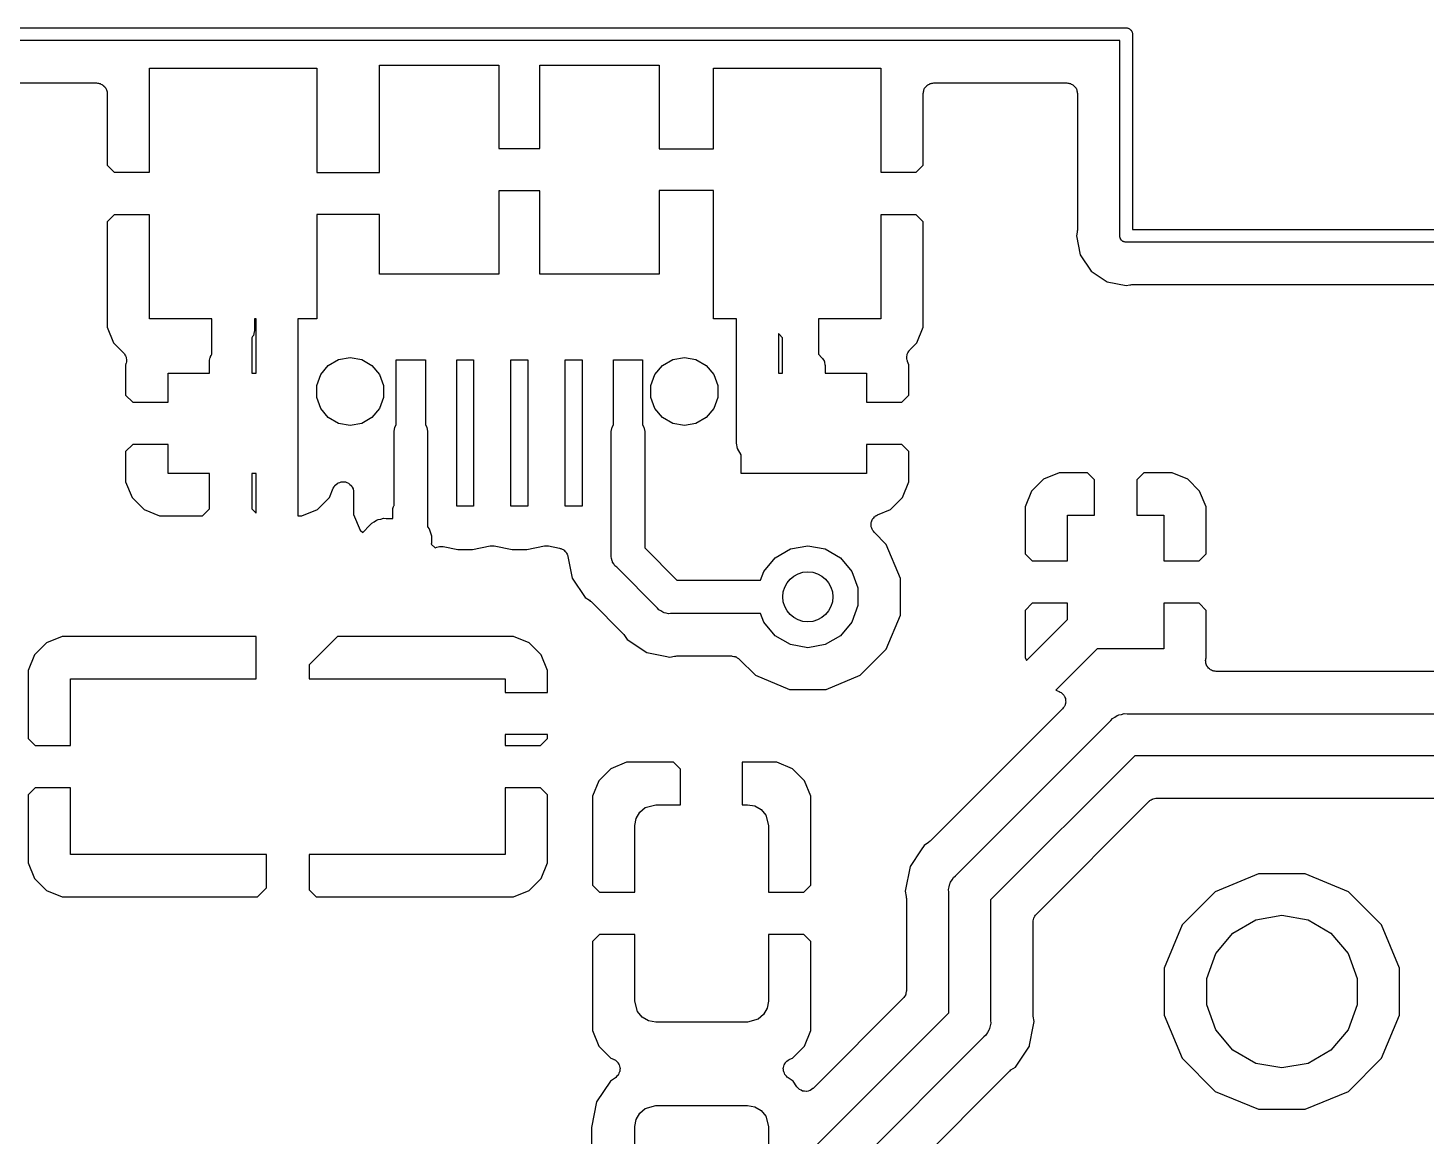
# Model space of a CAD drawing. Extents: x 51.7 to 143, y -96 to -37.9.
# Drawn here: x 70.8 to 87.54, y -51.16 to -37.9 of the extents above; entities that cross this region are included whole.
import ezdxf

# ---------------------------------------------------------------- set-up
doc = ezdxf.new("R2010")
doc.units = 0
doc.header["$MEASUREMENT"] = 0
doc.layers.add('BLACK', color=7, linetype='CONTINUOUS')

msp = doc.modelspace()

# ---------------------------------------------------------------- linework, layer by layer
at = {"layer": 'BLACK', "linetype": 'CONTINUOUS'}
for p, q in [((54.0954, -37.898), (83.9536, -37.898)), ((83.9536, -37.898), (83.9536, -37.898)), ((83.9536, -37.898), (83.9602, -37.898)), ((83.9602, -37.898), (83.9665, -37.9003)), ((83.9665, -37.9003), (83.973, -37.9014)), ((83.973, -37.9014), (83.9788, -37.9048)), ((83.9788, -37.9048), (83.9851, -37.907)), ((83.9851, -37.907), (83.9902, -37.9113)), ((83.9902, -37.9113), (83.996, -37.9147)), ((83.996, -37.9147), (84.0002, -37.9198)), ((84.0002, -37.9198), (84.0053, -37.924)), ((84.0053, -37.924), (84.0087, -37.9298)), ((84.0087, -37.9298), (84.013, -37.9349)), ((84.013, -37.9349), (84.0152, -37.9412)), ((84.0152, -37.9412), (84.0186, -37.947)), ((84.0186, -37.947), (84.0197, -37.9535)), ((84.0197, -37.9535), (84.022, -37.9598)), ((84.022, -37.9598), (84.022, -37.9664)), ((84.022, -37.9664), (84.022, -37.9664)), ((84.022, -37.9664), (84.022, -40.311)), ((83.872, -38.048), (54.1069, -38.048)), ((83.872, -40.3926), (83.872, -38.048)), ((72.26, -39.624), (72.26, -38.378)), ((72.26, -38.378), (74.26, -38.378)), ((74.26, -38.378), (74.26, -39.628)), ((75.01, -39.628), (75.01, -38.343)), ((75.01, -38.343), (76.44, -38.343)), ((76.44, -38.343), (76.44, -39.339)), ((76.93, -39.339), (76.93, -38.343)), ((76.93, -38.343), (78.36, -38.343)), ((78.36, -38.343), (78.36, -39.343)), ((79.01, -39.343), (79.01, -38.378)), ((79.01, -38.378), (81.01, -38.378)), ((81.01, -38.378), (81.01, -39.624)), ((56.6322, -38.556), (71.625, -38.556)), ((71.625, -38.556), (71.6359, -38.5579)), ((71.6359, -38.5579), (71.6471, -38.5579)), ((71.6471, -38.5579), (71.6575, -38.5617)), ((71.6575, -38.5617), (71.6684, -38.5637)), ((71.6684, -38.5637), (71.6781, -38.5692)), ((71.6781, -38.5692), (71.6885, -38.573)), ((71.6885, -38.573), (71.697, -38.5802)), ((71.697, -38.5802), (71.7066, -38.5857)), ((71.7066, -38.5857), (71.7138, -38.5942)), ((71.7138, -38.5942), (71.7223, -38.6014)), ((71.7223, -38.6014), (71.7278, -38.611)), ((71.7278, -38.611), (71.735, -38.6195)), ((71.735, -38.6195), (71.7388, -38.6299)), ((71.7388, -38.6299), (71.7443, -38.6396)), ((71.7443, -38.6396), (71.7463, -38.6505)), ((81.5237, -38.6505), (81.5257, -38.6396)), ((81.5257, -38.6396), (81.5312, -38.6299)), ((81.5312, -38.6299), (81.535, -38.6195)), ((81.535, -38.6195), (81.5422, -38.611)), ((81.5422, -38.611), (81.5477, -38.6014)), ((81.5477, -38.6014), (81.5562, -38.5942)), ((81.5562, -38.5942), (81.5634, -38.5857)), ((81.5634, -38.5857), (81.573, -38.5802)), ((81.573, -38.5802), (81.5815, -38.573)), ((81.5815, -38.573), (81.5919, -38.5692)), ((81.5919, -38.5692), (81.6016, -38.5637)), ((81.6016, -38.5637), (81.6125, -38.5617)), ((81.6125, -38.5617), (81.6229, -38.5579)), ((81.6229, -38.5579), (81.6341, -38.5579)), ((81.6341, -38.5579), (81.645, -38.556)), ((81.645, -38.556), (83.237, -38.556)), ((83.237, -38.556), (83.2479, -38.5579)), ((83.2479, -38.5579), (83.2591, -38.5579)), ((83.2591, -38.5579), (83.2695, -38.5617)), ((83.2695, -38.5617), (83.2804, -38.5637)), ((83.2804, -38.5637), (83.2901, -38.5692)), ((83.2901, -38.5692), (83.3005, -38.573)), ((83.3005, -38.573), (83.309, -38.5802)), ((83.309, -38.5802), (83.3186, -38.5857)), ((83.3186, -38.5857), (83.3258, -38.5942)), ((83.3258, -38.5942), (83.3343, -38.6014)), ((83.3343, -38.6014), (83.3398, -38.611)), ((83.3398, -38.611), (83.347, -38.6195)), ((83.347, -38.6195), (83.3508, -38.6299)), ((83.3508, -38.6299), (83.3563, -38.6396)), ((83.3563, -38.6396), (83.3583, -38.6505)), ((71.7463, -38.6505), (71.7501, -38.6609)), ((71.7501, -38.6609), (71.7501, -38.6721)), ((71.7501, -38.6721), (71.752, -38.683)), ((71.752, -38.683), (71.752, -39.5396)), ((81.518, -38.683), (81.5199, -38.6721)), ((81.518, -39.5396), (81.518, -38.683)), ((81.5199, -38.6609), (81.5237, -38.6505)), ((81.5199, -38.6721), (81.5199, -38.6609)), ((83.3583, -38.6505), (83.3621, -38.6609)), ((83.3621, -38.6609), (83.3621, -38.6721)), ((83.3621, -38.6721), (83.364, -38.683)), ((83.364, -38.683), (83.364, -40.3161)), ((76.44, -39.339), (76.93, -39.339)), ((78.36, -39.343), (79.01, -39.343)), ((71.752, -39.5396), (71.8364, -39.624)), ((71.8364, -39.624), (72.26, -39.624)), ((74.26, -39.628), (75.01, -39.628)), ((81.01, -39.624), (81.4336, -39.624)), ((81.4336, -39.624), (81.518, -39.5396)), ((76.93, -39.847), (76.44, -39.847)), ((76.44, -39.847), (76.44, -40.843)), ((76.93, -40.843), (76.93, -39.847)), ((79.01, -39.843), (78.36, -39.843)), ((78.36, -39.843), (78.36, -40.843)), ((79.01, -41.378), (79.01, -39.843)), ((71.8364, -40.132), (71.752, -40.2164)), ((72.26, -40.132), (71.8364, -40.132)), ((72.26, -41.378), (72.26, -40.132)), ((75.01, -40.128), (74.26, -40.128)), ((74.26, -40.128), (74.26, -41.378)), ((75.01, -40.843), (75.01, -40.128)), ((81.01, -40.132), (81.01, -41.378)), ((81.4336, -40.132), (81.01, -40.132)), ((81.518, -40.2164), (81.4336, -40.132)), ((71.752, -40.2164), (71.752, -41.479)), ((81.518, -41.479), (81.518, -40.2164)), ((83.364, -40.3161), (83.3618, -40.3284)), ((84.022, -40.311), (100.464, -40.311)), ((83.3616, -40.3408), (83.3526, -40.386)), ((83.3526, -40.386), (83.3978, -40.6135)), ((83.3618, -40.3284), (83.3616, -40.3408)), ((83.872, -40.3992), (83.872, -40.3926)), ((83.872, -40.3926), (83.872, -40.3926)), ((83.8743, -40.4055), (83.872, -40.3992)), ((83.8754, -40.412), (83.8743, -40.4055)), ((83.8788, -40.4178), (83.8754, -40.412)), ((83.881, -40.4241), (83.8788, -40.4178)), ((83.8853, -40.4292), (83.881, -40.4241)), ((83.8887, -40.435), (83.8853, -40.4292)), ((83.8938, -40.4392), (83.8887, -40.435)), ((83.898, -40.4443), (83.8938, -40.4392)), ((83.9038, -40.4477), (83.898, -40.4443)), ((83.9089, -40.452), (83.9038, -40.4477)), ((83.9152, -40.4542), (83.9089, -40.452)), ((83.921, -40.4576), (83.9152, -40.4542)), ((83.9275, -40.4587), (83.921, -40.4576)), ((83.9338, -40.461), (83.9275, -40.4587)), ((83.9404, -40.461), (83.9338, -40.461)), ((100.382, -40.461), (83.9404, -40.461)), ((83.9404, -40.461), (83.9404, -40.461)), ((83.3978, -40.6135), (83.5267, -40.8063)), ((83.5267, -40.8063), (83.7195, -40.9352)), ((76.44, -40.843), (75.01, -40.843)), ((78.36, -40.843), (76.93, -40.843)), ((83.7195, -40.9352), (83.947, -40.9804)), ((83.947, -40.9804), (83.9921, -40.9714)), ((83.9921, -40.9714), (84.0046, -40.9712)), ((84.0046, -40.9712), (84.0169, -40.969)), ((84.0169, -40.969), (99.747, -40.969)), ((71.752, -41.479), (71.8293, -41.6658)), ((73.006, -41.378), (72.26, -41.378)), ((73.006, -41.8028), (73.006, -41.378)), ((73.514, -41.378), (73.514, -41.5237)), ((73.535, -41.378), (73.514, -41.378)), ((73.535, -42.029), (73.535, -41.378)), ((74.26, -41.378), (74.035, -41.378)), ((74.035, -41.378), (74.035, -43.737)), ((79.285, -41.378), (79.01, -41.378)), ((79.285, -42.8649), (79.285, -41.378)), ((81.01, -41.378), (80.264, -41.378)), ((80.264, -41.378), (80.264, -41.8016)), ((81.4407, -41.6658), (81.518, -41.479)), ((73.4926, -41.591), (73.485, -41.6042)), ((73.485, -41.6042), (73.485, -42.029)), ((73.5021, -41.5774), (73.4926, -41.591)), ((73.5035, -41.572), (73.5021, -41.5774)), ((73.5063, -41.5672), (73.5035, -41.572)), ((73.5092, -41.5508), (73.5063, -41.5672)), ((73.5135, -41.5348), (73.5092, -41.5508)), ((73.514, -41.5237), (73.513, -41.5293)), ((73.513, -41.5293), (73.5135, -41.5348)), ((79.7857, -41.5554), (79.785, -41.5542)), ((79.785, -41.5542), (79.785, -42.029)), ((79.79, -41.559), (79.7857, -41.5554)), ((79.7932, -41.5636), (79.79, -41.559)), ((79.835, -41.6054), (79.7932, -41.5636)), ((79.835, -42.029), (79.835, -41.6054)), ((71.8293, -41.6658), (71.9477, -41.7841)), ((71.9477, -41.7841), (71.9525, -41.791)), ((71.9525, -41.791), (71.9587, -41.7966)), ((71.9587, -41.7966), (71.9651, -41.8089)), ((71.9651, -41.8089), (71.973, -41.8203)), ((71.973, -41.8203), (71.9752, -41.8283)), ((71.9752, -41.8283), (71.979, -41.8357)), ((72.9889, -41.8296), (72.9984, -41.816)), ((72.9984, -41.816), (73.006, -41.8028)), ((80.264, -41.8016), (80.3058, -41.8434)), ((81.3209, -41.8275), (81.3245, -41.8141)), ((81.3217, -41.8358), (81.3209, -41.8275)), ((81.3245, -41.8141), (81.3263, -41.8004)), ((81.3263, -41.8004), (81.3302, -41.793)), ((81.3302, -41.793), (81.3323, -41.7849)), ((81.3323, -41.7849), (81.3403, -41.7736)), ((81.3403, -41.7736), (81.3467, -41.7613)), ((81.3467, -41.7613), (81.3529, -41.7556)), ((81.3529, -41.7556), (81.3576, -41.7488)), ((81.3576, -41.7488), (81.4407, -41.6658)), ((71.9752, -41.9225), (71.973, -41.928)), ((71.973, -41.928), (71.973, -42.2906)), ((71.9771, -41.9144), (71.9752, -41.9225)), ((71.9806, -41.9068), (71.9771, -41.9144)), ((71.979, -41.8357), (71.9808, -41.8495)), ((71.9818, -41.893), (71.9806, -41.9068)), ((71.9808, -41.8495), (71.9844, -41.8629)), ((71.9848, -41.8795), (71.9818, -41.893)), ((71.9844, -41.8629), (71.9837, -41.8712)), ((71.9837, -41.8712), (71.9848, -41.8795)), ((72.977, -41.8832), (72.978, -41.8777)), ((72.977, -42.029), (72.977, -41.8832)), ((72.9775, -41.8722), (72.9818, -41.8562)), ((72.978, -41.8777), (72.9775, -41.8722)), ((72.9818, -41.8562), (72.9847, -41.8398)), ((72.9847, -41.8398), (72.9875, -41.835)), ((72.9875, -41.835), (72.9889, -41.8296)), ((74.3082, -42.0449), (74.3989, -41.9369)), ((74.3989, -41.9369), (74.5211, -41.8663)), ((74.5211, -41.8663), (74.66, -41.8418)), ((74.66, -41.8418), (74.7989, -41.8663)), ((74.7989, -41.8663), (74.9211, -41.9369)), ((74.9211, -41.9369), (75.0118, -42.0449)), ((75.21, -42.6461), (75.21, -41.868)), ((75.21, -41.868), (75.56, -41.868)), ((75.56, -41.868), (75.56, -42.6461)), ((75.935, -43.618), (75.935, -41.868)), ((75.935, -41.868), (76.135, -41.868)), ((76.135, -41.868), (76.135, -43.618)), ((76.585, -43.618), (76.585, -41.868)), ((76.585, -41.868), (76.785, -41.868)), ((76.785, -41.868), (76.785, -43.618)), ((77.235, -43.618), (77.235, -41.868)), ((77.235, -41.868), (77.435, -41.868)), ((77.435, -41.868), (77.435, -43.618)), ((77.81, -42.6461), (77.81, -41.868)), ((77.81, -41.868), (78.16, -41.868)), ((78.16, -41.868), (78.16, -42.6461)), ((78.3082, -42.0449), (78.3989, -41.9369)), ((78.3989, -41.9369), (78.5211, -41.8663)), ((78.5211, -41.8663), (78.66, -41.8418)), ((78.66, -41.8418), (78.7989, -41.8663)), ((78.7989, -41.8663), (78.9211, -41.9369)), ((78.9211, -41.9369), (79.0118, -42.0449)), ((80.3058, -41.8434), (80.309, -41.848)), ((80.309, -41.848), (80.3133, -41.8516)), ((80.3133, -41.8516), (80.3216, -41.866)), ((80.3216, -41.866), (80.3311, -41.8796)), ((80.3311, -41.8796), (80.3325, -41.885)), ((80.3325, -41.885), (80.3353, -41.8898)), ((80.3353, -41.8898), (80.3382, -41.9061)), ((80.3382, -41.9061), (80.3425, -41.9222)), ((80.3425, -41.9222), (80.342, -41.9277)), ((80.342, -41.9277), (80.343, -41.9333)), ((80.343, -41.9333), (80.343, -42.029)), ((81.3206, -41.8441), (81.3217, -41.8358)), ((81.3236, -41.8576), (81.3206, -41.8441)), ((81.3248, -41.8714), (81.3236, -41.8576)), ((81.3283, -41.879), (81.3248, -41.8714)), ((81.3301, -41.8872), (81.3283, -41.879)), ((81.347, -41.928), (81.3301, -41.8872)), ((81.347, -42.2906), (81.347, -41.928)), ((72.481, -42.375), (72.481, -42.029)), ((72.481, -42.029), (72.977, -42.029)), ((73.485, -42.029), (73.535, -42.029)), ((74.26, -42.1775), (74.3082, -42.0449)), ((75.0118, -42.0449), (75.06, -42.1775)), ((78.26, -42.1775), (78.3082, -42.0449)), ((79.0118, -42.0449), (79.06, -42.1775)), ((79.785, -42.029), (79.835, -42.029)), ((80.343, -42.029), (80.839, -42.029)), ((80.839, -42.029), (80.839, -42.375)), ((71.973, -42.2906), (72.0574, -42.375)), ((74.26, -42.3185), (74.26, -42.1775)), ((74.3082, -42.4511), (74.26, -42.3185)), ((75.06, -42.3185), (75.0118, -42.4511)), ((75.06, -42.1775), (75.06, -42.3185)), ((78.26, -42.3185), (78.26, -42.1775)), ((78.3082, -42.4511), (78.26, -42.3185)), ((79.06, -42.3185), (79.0118, -42.4511)), ((79.06, -42.1775), (79.06, -42.3185)), ((81.2626, -42.375), (81.347, -42.2906)), ((72.0574, -42.375), (72.481, -42.375)), ((74.3989, -42.5591), (74.3082, -42.4511)), ((75.0118, -42.4511), (74.9211, -42.5591)), ((78.3989, -42.5591), (78.3082, -42.4511)), ((79.0118, -42.4511), (78.9211, -42.5591)), ((80.839, -42.375), (81.2626, -42.375)), ((74.5211, -42.6297), (74.3989, -42.5591)), ((74.66, -42.6542), (74.5211, -42.6297)), ((74.7989, -42.6297), (74.66, -42.6542)), ((74.9211, -42.5591), (74.7989, -42.6297)), ((75.1942, -42.6735), (75.21, -42.6461)), ((75.56, -42.6461), (75.5758, -42.6735)), ((77.7942, -42.6735), (77.81, -42.6461)), ((78.16, -42.6461), (78.1758, -42.6735)), ((78.5211, -42.6297), (78.3989, -42.5591)), ((78.66, -42.6542), (78.5211, -42.6297)), ((78.7989, -42.6297), (78.66, -42.6542)), ((78.9211, -42.5591), (78.7989, -42.6297)), ((75.185, -42.7255), (75.1942, -42.6735)), ((75.185, -43.6103), (75.185, -42.7255)), ((75.5758, -42.6735), (75.585, -42.7255)), ((75.585, -42.7255), (75.585, -43.8674)), ((77.785, -42.7255), (77.7942, -42.6735)), ((77.785, -44.1943), (77.785, -42.7255)), ((78.1758, -42.6735), (78.185, -42.7255)), ((78.185, -42.7255), (78.185, -44.1202)), ((72.0574, -42.883), (71.973, -42.9674)), ((71.973, -42.9674), (71.973, -43.33)), ((72.481, -42.883), (72.0574, -42.883)), ((72.481, -43.229), (72.481, -42.883)), ((79.2965, -42.9298), (79.285, -42.8649)), ((79.339, -43.0035), (79.2965, -42.9298)), ((81.2626, -42.883), (80.839, -42.883)), ((80.839, -42.883), (80.839, -43.229)), ((81.347, -42.9674), (81.2626, -42.883)), ((81.347, -43.33), (81.347, -42.9674)), ((79.339, -43.229), (79.339, -43.0035)), ((71.973, -43.33), (72.0503, -43.5168)), ((72.977, -43.229), (72.481, -43.229)), ((72.977, -43.6526), (72.977, -43.229)), ((73.485, -43.229), (73.485, -43.6526)), ((73.535, -43.229), (73.485, -43.229)), ((73.535, -43.7026), (73.535, -43.229)), ((74.5348, -43.3358), (74.5529, -43.3292)), ((74.5529, -43.3292), (74.5558, -43.3292)), ((74.5558, -43.3292), (74.5584, -43.3284)), ((74.5584, -43.3284), (74.5777, -43.3292)), ((74.5777, -43.3292), (74.5971, -43.3292)), ((74.5971, -43.3292), (74.5997, -43.3302)), ((74.5997, -43.3302), (74.6025, -43.3303)), ((74.6025, -43.3303), (74.6203, -43.3377)), ((80.839, -43.229), (79.339, -43.229)), ((81.2697, -43.5168), (81.347, -43.33)), ((82.9582, -43.2973), (82.8153, -43.4402)), ((83.145, -43.22), (82.9582, -43.2973)), ((83.4826, -43.22), (83.145, -43.22)), ((83.567, -43.3044), (83.4826, -43.22)), ((83.567, -43.728), (83.567, -43.3044)), ((84.1594, -43.22), (84.075, -43.3044)), ((84.075, -43.3044), (84.075, -43.728)), ((84.497, -43.22), (84.1594, -43.22)), ((84.6838, -43.2973), (84.497, -43.22)), ((84.8267, -43.4402), (84.6838, -43.2973)), ((74.4117, -43.5168), (74.4577, -43.4057)), ((74.4577, -43.4057), (74.468, -43.3894)), ((74.468, -43.3894), (74.4777, -43.3727)), ((74.4777, -43.3727), (74.4799, -43.3709)), ((74.4799, -43.3709), (74.4814, -43.3685)), ((74.4814, -43.3685), (74.4967, -43.3567)), ((74.4967, -43.3567), (74.5115, -43.3443)), ((74.5115, -43.3443), (74.5141, -43.3433)), ((74.5141, -43.3433), (74.5164, -43.3416)), ((74.5164, -43.3416), (74.5348, -43.3358)), ((74.6203, -43.3377), (74.6385, -43.3443)), ((74.6385, -43.3443), (74.6406, -43.3461)), ((74.6406, -43.3461), (74.6432, -43.3472)), ((74.6432, -43.3472), (74.6575, -43.3602)), ((74.6575, -43.3602), (74.6723, -43.3727)), ((74.6723, -43.3727), (74.6737, -43.3751)), ((74.6737, -43.3751), (74.6758, -43.377)), ((74.6758, -43.377), (74.6847, -43.3941)), ((74.6847, -43.3941), (74.6943, -43.4109)), ((74.6943, -43.4109), (74.6948, -43.4136)), ((74.6948, -43.4136), (74.6961, -43.4161)), ((74.6961, -43.4161), (74.6986, -43.4353)), ((74.6986, -43.4353), (74.702, -43.4543)), ((74.702, -43.4543), (74.702, -43.719)), ((82.8153, -43.4402), (82.738, -43.627)), ((84.904, -43.627), (84.8267, -43.4402)), ((72.0503, -43.5168), (72.1932, -43.6597)), ((72.1932, -43.6597), (72.38, -43.737)), ((72.8926, -43.737), (72.977, -43.6526)), ((73.485, -43.6526), (73.535, -43.7026)), ((74.082, -43.737), (74.2688, -43.6597)), ((74.2688, -43.6597), (74.4117, -43.5168)), ((75.1705, -43.668), (75.1722, -43.6584)), ((75.1705, -43.768), (75.1705, -43.668)), ((75.172, -43.6487), (75.176, -43.6368)), ((75.1722, -43.6584), (75.172, -43.6487)), ((75.176, -43.6368), (75.1782, -43.6245)), ((75.1782, -43.6245), (75.183, -43.6161)), ((75.183, -43.6161), (75.185, -43.6103)), ((76.135, -43.618), (75.935, -43.618)), ((76.785, -43.618), (76.585, -43.618)), ((77.435, -43.618), (77.235, -43.618)), ((80.972, -43.7237), (81.1268, -43.6597)), ((81.1268, -43.6597), (81.2697, -43.5168)), ((82.738, -43.627), (82.738, -44.1896)), ((84.904, -44.1896), (84.904, -43.627)), ((72.38, -43.737), (72.8926, -43.737)), ((74.035, -43.737), (74.082, -43.737)), ((74.702, -43.719), (74.7793, -43.9058)), ((74.8975, -43.8489), (74.9188, -43.8235)), ((74.9188, -43.8235), (74.9475, -43.807)), ((74.9475, -43.807), (74.9747, -43.7879)), ((74.9747, -43.7879), (74.9855, -43.785)), ((74.9855, -43.785), (74.9952, -43.7795)), ((74.9952, -43.7795), (75.0278, -43.7737)), ((75.0278, -43.7737), (75.0599, -43.7651)), ((75.0599, -43.7651), (75.0929, -43.768)), ((75.0929, -43.768), (75.1705, -43.768)), ((80.8947, -43.8245), (80.8972, -43.8165)), ((80.8953, -43.8383), (80.8947, -43.8245)), ((80.8972, -43.8165), (80.898, -43.8082)), ((80.898, -43.8082), (80.9038, -43.7957)), ((80.9038, -43.7957), (80.908, -43.7824)), ((80.908, -43.7824), (80.9131, -43.7758)), ((80.9131, -43.7758), (80.9166, -43.7682)), ((80.9166, -43.7682), (80.9264, -43.7584)), ((80.9264, -43.7584), (80.9348, -43.7474)), ((80.9348, -43.7474), (80.9419, -43.743)), ((80.9419, -43.743), (80.9478, -43.7371)), ((80.9478, -43.7371), (80.9603, -43.7312)), ((80.9603, -43.7312), (80.972, -43.7237)), ((83.246, -44.274), (83.246, -43.728)), ((83.246, -43.728), (83.567, -43.728)), ((84.075, -43.728), (84.396, -43.728)), ((84.396, -43.728), (84.396, -44.274)), ((74.7793, -43.9058), (74.81, -43.9364)), ((74.81, -43.9364), (74.8975, -43.8489)), ((75.585, -43.8674), (75.6048, -43.8911)), ((75.6048, -43.8911), (75.635, -43.9739)), ((75.635, -43.9739), (75.635, -44.0621)), ((80.8941, -43.8522), (80.8953, -43.8383)), ((80.8963, -43.8602), (80.8941, -43.8522)), ((80.8966, -43.8686), (80.8963, -43.8602)), ((80.9019, -43.8814), (80.8966, -43.8686)), ((80.9055, -43.8948), (80.9019, -43.8814)), ((80.9103, -43.9016), (80.9055, -43.8948)), ((80.9135, -43.9093), (80.9103, -43.9016)), ((80.9229, -43.9195), (80.9135, -43.9093)), ((80.9308, -43.9309), (80.9229, -43.9195)), ((81.0763, -44.0764), (80.9308, -43.9309)), ((75.635, -44.0621), (75.631, -44.0731)), ((75.631, -44.0731), (75.6772, -44.1193)), ((75.6772, -44.1193), (75.6981, -44.1107)), ((75.6981, -44.1107), (75.713, -44.1074)), ((75.713, -44.1074), (75.7274, -44.1025)), ((75.7274, -44.1025), (75.7344, -44.1026)), ((75.7344, -44.1026), (75.7412, -44.1011)), ((75.7412, -44.1011), (75.7563, -44.1031)), ((75.7563, -44.1031), (75.7715, -44.1034)), ((75.7715, -44.1034), (75.9475, -44.1384)), ((75.9475, -44.1384), (76.1225, -44.1384)), ((76.1225, -44.1384), (76.3352, -44.0961)), ((76.3352, -44.0961), (76.338, -44.0961)), ((76.338, -44.0961), (76.3407, -44.0952)), ((76.3407, -44.0952), (76.36, -44.0956)), ((76.36, -44.0956), (76.3793, -44.0952)), ((76.3793, -44.0952), (76.382, -44.0961)), ((76.382, -44.0961), (76.3848, -44.0961)), ((76.3848, -44.0961), (76.5975, -44.1384)), ((76.5975, -44.1384), (76.7725, -44.1384)), ((76.7725, -44.1384), (76.9852, -44.0961)), ((76.9852, -44.0961), (76.988, -44.0961)), ((76.988, -44.0961), (76.9907, -44.0952)), ((76.9907, -44.0952), (77.01, -44.0956)), ((77.01, -44.0956), (77.0293, -44.0952)), ((77.0293, -44.0952), (77.032, -44.0961)), ((77.032, -44.0961), (77.0348, -44.0961)), ((77.0348, -44.0961), (77.1672, -44.1225)), ((77.1672, -44.1225), (77.175, -44.1255)), ((77.175, -44.1255), (77.1832, -44.1268)), ((77.1832, -44.1268), (77.1954, -44.1334)), ((77.1954, -44.1334), (77.2083, -44.1384)), ((77.2083, -44.1384), (77.2146, -44.144)), ((77.2146, -44.144), (77.2219, -44.148)), ((77.2219, -44.148), (77.231, -44.1584)), ((77.231, -44.1584), (77.2414, -44.1675)), ((77.2414, -44.1675), (77.2455, -44.1749)), ((78.185, -44.1202), (78.5688, -44.504)), ((79.7454, -44.2373), (79.9286, -44.1315)), ((79.9286, -44.1315), (80.137, -44.0947)), ((80.137, -44.0947), (80.3454, -44.1315)), ((80.3454, -44.1315), (80.5286, -44.2373)), ((81.245, -44.4836), (81.0763, -44.0764)), ((77.2455, -44.1749), (77.251, -44.1811)), ((77.251, -44.1811), (77.256, -44.194)), ((77.256, -44.194), (77.2627, -44.2062)), ((77.2627, -44.2062), (77.2639, -44.2145)), ((77.2639, -44.2145), (77.267, -44.2222)), ((77.267, -44.2222), (77.2746, -44.2605)), ((77.2746, -44.2605), (77.2746, -44.2605)), ((77.2746, -44.2605), (77.3181, -44.4792)), ((77.7827, -44.2207), (77.785, -44.1943)), ((77.7896, -44.2463), (77.7827, -44.2207)), ((77.7942, -44.2725), (77.7896, -44.2463)), ((77.7986, -44.2802), (77.7942, -44.2725)), ((77.8009, -44.2888), (77.7986, -44.2802)), ((77.8162, -44.3106), (77.8009, -44.2888)), ((77.8294, -44.3335), (77.8162, -44.3106)), ((77.8498, -44.3506), (77.8294, -44.3335)), ((79.6094, -44.3994), (79.7454, -44.2373)), ((80.5286, -44.2373), (80.6646, -44.3994)), ((82.738, -44.1896), (82.8224, -44.274)), ((82.8224, -44.274), (83.246, -44.274)), ((84.396, -44.274), (84.8196, -44.274)), ((84.8196, -44.274), (84.904, -44.1896)), ((77.3181, -44.4792), (77.4746, -44.7134)), ((78.3384, -44.8392), (77.8498, -44.3506)), ((78.5688, -44.504), (79.5713, -44.504)), ((79.5713, -44.504), (79.6094, -44.3994)), ((80.6646, -44.3994), (80.737, -44.5982)), ((81.245, -44.9244), (81.245, -44.4836)), ((80.737, -44.5982), (80.737, -44.8098)), ((77.4746, -44.7134), (77.5233, -44.746)), ((77.5233, -44.746), (77.5323, -44.7546)), ((77.5323, -44.7546), (77.5425, -44.7618)), ((77.5425, -44.7618), (77.9272, -45.1465)), ((78.3555, -44.8596), (78.3384, -44.8392)), ((80.737, -44.8098), (80.6646, -45.0086)), ((82.8224, -44.782), (82.738, -44.8664)), ((83.246, -44.782), (82.8224, -44.782)), ((83.246, -44.9744), (83.246, -44.782)), ((84.8196, -44.782), (84.396, -44.782)), ((84.396, -44.782), (84.396, -45.328)), ((84.904, -44.8664), (84.8196, -44.782)), ((78.3784, -44.8728), (78.3555, -44.8596)), ((78.4002, -44.8881), (78.3784, -44.8728)), ((78.4088, -44.8904), (78.4002, -44.8881)), ((78.4165, -44.8948), (78.4088, -44.8904)), ((78.4427, -44.8994), (78.4165, -44.8948)), ((78.4683, -44.9063), (78.4427, -44.8994)), ((78.4947, -44.904), (78.4683, -44.9063)), ((79.5713, -44.904), (78.4947, -44.904)), ((79.6094, -45.0086), (79.5713, -44.904)), ((81.0763, -45.3316), (81.245, -44.9244)), ((82.738, -44.8664), (82.738, -45.429)), ((82.7536, -45.4668), (83.246, -44.9744)), ((84.904, -45.4354), (84.904, -44.8664)), ((77.9272, -45.1465), (77.9344, -45.1567)), ((77.9344, -45.1567), (77.943, -45.1657)), ((77.943, -45.1657), (77.9756, -45.2144)), ((79.7454, -45.1707), (79.6094, -45.0086)), ((79.9286, -45.2765), (79.7454, -45.1707)), ((80.5286, -45.1707), (80.3454, -45.2765)), ((80.6646, -45.0086), (80.5286, -45.1707)), ((71.0262, -45.2553), (70.8833, -45.3982)), ((71.213, -45.178), (71.0262, -45.2553)), ((73.535, -45.178), (71.213, -45.178)), ((73.535, -45.5711), (73.535, -45.178)), ((74.5078, -45.178), (74.168, -45.5178)), ((76.615, -45.178), (74.5078, -45.178)), ((76.8018, -45.2553), (76.615, -45.178)), ((76.9447, -45.3982), (76.8018, -45.2553)), ((77.9756, -45.2144), (78.2098, -45.3709)), ((80.137, -45.3133), (79.9286, -45.2765)), ((80.3454, -45.2765), (80.137, -45.3133)), ((80.7646, -45.6433), (81.0763, -45.3316)), ((83.5996, -45.328), (83.1072, -45.8204)), ((84.396, -45.328), (83.5996, -45.328)), ((70.8833, -45.3982), (70.806, -45.585)), ((77.022, -45.585), (76.9447, -45.3982)), ((78.2098, -45.3709), (78.4285, -45.4144)), ((78.4285, -45.4144), (78.4285, -45.4144)), ((78.4285, -45.4144), (78.486, -45.4259)), ((78.486, -45.4259), (78.5435, -45.4144)), ((78.5435, -45.4144), (78.5559, -45.4142)), ((78.5559, -45.4142), (78.5682, -45.412)), ((78.5682, -45.412), (79.2254, -45.412)), ((79.2254, -45.412), (79.2309, -45.413)), ((79.2309, -45.413), (79.2365, -45.4125)), ((79.2365, -45.4125), (79.2525, -45.4168)), ((79.2525, -45.4168), (79.2689, -45.4197)), ((79.2689, -45.4197), (79.2737, -45.4225)), ((79.2737, -45.4225), (79.2791, -45.4239)), ((79.2791, -45.4239), (79.2927, -45.4334)), ((79.2927, -45.4334), (79.3071, -45.4417)), ((79.3071, -45.4417), (79.3107, -45.446)), ((79.3107, -45.446), (79.3152, -45.4492)), ((79.3152, -45.4492), (79.5094, -45.6433)), ((82.738, -45.429), (82.7536, -45.4668)), ((84.8976, -45.4645), (84.8994, -45.4563)), ((84.8994, -45.4782), (84.8976, -45.4645)), ((84.8994, -45.4479), (84.904, -45.4354)), ((84.8994, -45.4563), (84.8994, -45.4479)), ((84.8994, -45.4921), (84.8994, -45.4782)), ((84.9023, -45.4999), (84.8994, -45.4921)), ((84.9034, -45.5082), (84.9023, -45.4999)), ((84.9098, -45.5205), (84.9034, -45.5082)), ((70.806, -45.585), (70.806, -46.3976)), ((73.535, -45.686), (73.535, -45.5711)), ((73.535, -45.5711), (73.535, -45.5711)), ((74.168, -45.5178), (74.168, -45.686)), ((77.022, -45.851), (77.022, -45.585)), ((79.5094, -45.6433), (79.9166, -45.812)), ((80.3574, -45.812), (80.7646, -45.6433)), ((84.9145, -45.5335), (84.9098, -45.5205)), ((84.9199, -45.5399), (84.9145, -45.5335)), ((84.9237, -45.5473), (84.9199, -45.5399)), ((84.934, -45.5567), (84.9237, -45.5473)), ((84.9429, -45.5673), (84.934, -45.5567)), ((84.9501, -45.5715), (84.9429, -45.5673)), ((84.9563, -45.5771), (84.9501, -45.5715)), ((84.9691, -45.5824), (84.9563, -45.5771)), ((84.9811, -45.5893), (84.9691, -45.5824)), ((84.9893, -45.5908), (84.9811, -45.5893)), ((84.997, -45.594), (84.9893, -45.5908)), ((85.0109, -45.5946), (84.997, -45.594)), ((85.0245, -45.597), (85.0109, -45.5946)), ((90.7178, -45.597), (85.0245, -45.597)), ((71.314, -46.482), (71.314, -45.686)), ((71.314, -45.686), (73.535, -45.686)), ((74.168, -45.686), (76.514, -45.686)), ((76.514, -45.686), (76.514, -45.851)), ((79.9166, -45.812), (80.3574, -45.812)), ((83.1072, -45.8204), (83.1455, -45.8362)), ((83.1455, -45.8362), (83.1572, -45.8437)), ((83.1572, -45.8437), (83.1697, -45.8495)), ((76.514, -45.851), (77.022, -45.851)), ((83.1697, -45.8495), (83.1756, -45.8554)), ((83.1756, -45.8554), (83.1827, -45.8599)), ((83.1827, -45.8599), (83.1911, -45.8709)), ((83.1911, -45.8709), (83.2009, -45.8807)), ((83.2009, -45.8807), (83.2044, -45.8883)), ((83.2044, -45.8883), (83.2095, -45.8949)), ((83.212, -46.0072), (83.2072, -46.0141)), ((83.2095, -45.8949), (83.2137, -45.9081)), ((83.2156, -45.9938), (83.212, -46.0072)), ((83.2137, -45.9081), (83.2195, -45.9207)), ((83.2209, -45.981), (83.2156, -45.9938)), ((83.2195, -45.9207), (83.2203, -45.929)), ((83.2203, -45.929), (83.2228, -45.937)), ((83.2212, -45.9727), (83.2209, -45.981)), ((83.2234, -45.9646), (83.2212, -45.9727)), ((83.2228, -45.937), (83.2222, -45.9508)), ((83.2222, -45.9508), (83.2234, -45.9646)), ((83.1867, -46.0434), (81.6006, -47.6294)), ((83.1946, -46.032), (83.1867, -46.0434)), ((83.204, -46.0218), (83.1946, -46.032)), ((83.2072, -46.0141), (83.204, -46.0218)), ((83.7625, -46.1859), (83.7838, -46.1605)), ((83.7838, -46.1605), (83.8125, -46.144)), ((83.8125, -46.144), (83.8397, -46.1249)), ((83.8397, -46.1249), (83.8505, -46.122)), ((83.8505, -46.122), (83.8602, -46.1165)), ((83.8602, -46.1165), (83.8928, -46.1107)), ((83.8928, -46.1107), (83.9249, -46.1021)), ((83.9249, -46.1021), (83.9579, -46.105)), ((83.9579, -46.105), (90.7941, -46.105)), ((81.9059, -48.0425), (83.7625, -46.1859)), ((70.806, -46.3976), (70.8904, -46.482)), ((70.8904, -46.482), (71.314, -46.482)), ((76.514, -46.351), (76.514, -46.482)), ((77.022, -46.351), (76.514, -46.351)), ((76.514, -46.482), (76.9376, -46.482)), ((76.9376, -46.482), (77.022, -46.3976)), ((77.022, -46.3976), (77.022, -46.351)), ((84.0506, -46.605), (82.325, -48.3306)), ((90.7014, -46.605), (84.0506, -46.605)), ((77.7792, -46.7613), (77.6363, -46.9042)), ((77.966, -46.684), (77.7792, -46.7613)), ((78.5286, -46.684), (77.966, -46.684)), ((78.613, -46.7684), (78.5286, -46.684)), ((78.613, -47.192), (78.613, -46.7684)), ((79.3527, -46.684), (79.3527, -47.192)), ((79.768, -46.684), (79.3527, -46.684)), ((79.9548, -46.7613), (79.768, -46.684)), ((80.0977, -46.9042), (79.9548, -46.7613)), ((70.8904, -46.99), (70.806, -47.0744)), ((71.314, -46.99), (70.8904, -46.99)), ((71.314, -47.786), (71.314, -46.99)), ((76.514, -46.99), (76.514, -47.786)), ((76.9376, -46.99), (76.514, -46.99)), ((77.022, -47.0744), (76.9376, -46.99)), ((77.6363, -46.9042), (77.559, -47.091)), ((80.175, -47.091), (80.0977, -46.9042)), ((70.806, -47.0744), (70.806, -47.887)), ((77.022, -47.887), (77.022, -47.0744)), ((77.559, -47.091), (77.559, -48.1536)), ((80.175, -48.1536), (80.175, -47.091)), ((82.8702, -48.5038), (84.2238, -47.1502)), ((84.2238, -47.1502), (84.2284, -47.147)), ((84.2284, -47.147), (84.2319, -47.1427)), ((84.2319, -47.1427), (84.2463, -47.1344)), ((84.2463, -47.1344), (84.2599, -47.1249)), ((84.2599, -47.1249), (84.2653, -47.1235)), ((84.2653, -47.1235), (84.2701, -47.1207)), ((84.2701, -47.1207), (84.2865, -47.1178)), ((84.2865, -47.1178), (84.3025, -47.1135)), ((84.3025, -47.1135), (84.3081, -47.114)), ((84.3081, -47.114), (84.3136, -47.113)), ((84.3136, -47.113), (90.4384, -47.113)), ((78.0821, -47.3565), (78.1255, -47.2813)), ((78.1255, -47.2813), (78.192, -47.2255)), ((78.192, -47.2255), (78.317, -47.192)), ((78.317, -47.192), (78.613, -47.192)), ((79.3527, -47.192), (79.417, -47.192)), ((79.417, -47.192), (79.5025, -47.2071)), ((79.5025, -47.2071), (79.5777, -47.2505)), ((79.5777, -47.2505), (79.6335, -47.317)), ((79.6335, -47.317), (79.667, -47.442)), ((78.067, -47.442), (78.0821, -47.3565)), ((78.067, -48.238), (78.067, -47.442)), ((79.667, -47.442), (79.667, -48.238)), ((81.5285, -47.6805), (81.4932, -47.7334)), ((81.5814, -47.6452), (81.5285, -47.6805)), ((81.5904, -47.6365), (81.5814, -47.6452)), ((81.6006, -47.6294), (81.5904, -47.6365)), ((73.66, -47.786), (71.314, -47.786)), ((73.66, -48.1864), (73.66, -47.786)), ((76.514, -47.786), (74.168, -47.786)), ((74.168, -47.786), (74.168, -48.2096)), ((81.4932, -47.7334), (81.361, -47.9312)), ((81.4932, -47.7334), (81.4932, -47.7334)), ((70.806, -47.887), (70.8833, -48.0738)), ((76.9447, -48.0738), (77.022, -47.887)), ((81.361, -47.9312), (81.3022, -48.227)), ((85.5309, -48.02), (85.0134, -48.2344)), ((86.0911, -48.02), (85.5309, -48.02)), ((86.6086, -48.2344), (86.0911, -48.02)), ((70.8833, -48.0738), (71.0262, -48.2167)), ((73.5524, -48.294), (73.66, -48.1864)), ((76.8018, -48.2167), (76.9447, -48.0738)), ((77.559, -48.1536), (77.6434, -48.238)), ((80.0906, -48.238), (80.175, -48.1536)), ((81.8221, -48.2049), (81.8307, -48.1728)), ((81.8307, -48.1728), (81.8365, -48.1402)), ((81.8365, -48.1402), (81.842, -48.1305)), ((81.842, -48.1305), (81.8449, -48.1197)), ((81.8449, -48.1197), (81.864, -48.0925)), ((81.864, -48.0925), (81.8805, -48.0638)), ((81.8805, -48.0638), (81.9059, -48.0425)), ((71.0262, -48.2167), (71.213, -48.294)), ((71.213, -48.294), (73.5524, -48.294)), ((74.168, -48.2096), (74.2524, -48.294)), ((74.2524, -48.294), (76.615, -48.294)), ((76.615, -48.294), (76.8018, -48.2167)), ((77.6434, -48.238), (78.067, -48.238)), ((79.667, -48.238), (80.0906, -48.238)), ((81.3022, -48.227), (81.3146, -48.2894)), ((81.3146, -48.2894), (81.3148, -48.3019)), ((81.3148, -48.3019), (81.317, -48.3142)), ((81.317, -48.3142), (81.317, -49.4174)), ((81.825, -48.2379), (81.8221, -48.2049)), ((81.825, -49.6804), (81.825, -48.2379)), ((82.325, -48.3306), (82.325, -49.7731)), ((85.0134, -48.2344), (84.6174, -48.6304)), ((87.0046, -48.6304), (86.6086, -48.2344)), ((82.8544, -48.5263), (82.8627, -48.5119)), ((82.8627, -48.5119), (82.867, -48.5084)), ((82.867, -48.5084), (82.8702, -48.5038)), ((85.4984, -48.5692), (85.811, -48.5141)), ((85.811, -48.5141), (86.1236, -48.5692)), ((82.833, -48.5936), (82.834, -48.5881)), ((82.833, -49.6968), (82.833, -48.5936)), ((82.8335, -48.5825), (82.8378, -48.5665)), ((82.834, -48.5881), (82.8335, -48.5825)), ((82.8378, -48.5665), (82.8407, -48.5501)), ((82.8407, -48.5501), (82.8435, -48.5453)), ((82.8435, -48.5453), (82.8449, -48.5399)), ((82.8449, -48.5399), (82.8544, -48.5263)), ((84.6174, -48.6304), (84.403, -49.1479)), ((85.2236, -48.7279), (85.4984, -48.5692)), ((86.1236, -48.5692), (86.3984, -48.7279)), ((87.219, -49.1479), (87.0046, -48.6304)), ((77.6434, -48.746), (77.559, -48.8304)), ((77.559, -48.8304), (77.559, -49.893)), ((78.067, -48.746), (77.6434, -48.746)), ((78.067, -49.542), (78.067, -48.746)), ((80.0906, -48.746), (79.667, -48.746)), ((79.667, -48.746), (79.667, -49.542)), ((80.175, -48.8304), (80.0906, -48.746)), ((80.175, -49.893), (80.175, -48.8304)), ((85.0196, -48.9711), (85.2236, -48.7279)), ((86.3984, -48.7279), (86.6024, -48.9711)), ((84.911, -49.2693), (85.0196, -48.9711)), ((86.6024, -48.9711), (86.711, -49.2693)), ((84.403, -49.1479), (84.403, -49.7081)), ((87.219, -49.7081), (87.219, -49.1479)), ((84.911, -49.5867), (84.911, -49.2693)), ((86.711, -49.2693), (86.711, -49.5867)), ((81.2798, -49.5072), (80.2008, -50.5862)), ((81.283, -49.5026), (81.2798, -49.5072)), ((81.2873, -49.4991), (81.283, -49.5026)), ((81.2956, -49.4847), (81.2873, -49.4991)), ((81.3051, -49.4711), (81.2956, -49.4847)), ((81.3065, -49.4657), (81.3051, -49.4711)), ((81.3093, -49.4609), (81.3065, -49.4657)), ((81.3122, -49.4445), (81.3093, -49.4609)), ((81.3165, -49.4285), (81.3122, -49.4445)), ((81.317, -49.4174), (81.316, -49.4229)), ((81.316, -49.4229), (81.3165, -49.4285)), ((78.1005, -49.667), (78.067, -49.542)), ((78.1563, -49.7335), (78.1005, -49.667)), ((79.6519, -49.6275), (79.6085, -49.7027)), ((79.667, -49.542), (79.6519, -49.6275)), ((79.667, -51.8384), (81.825, -49.6804)), ((85.0196, -49.8849), (84.911, -49.5867)), ((86.711, -49.5867), (86.6024, -49.8849)), ((78.2315, -49.7769), (78.1563, -49.7335)), ((78.317, -49.792), (78.2315, -49.7769)), ((79.417, -49.792), (78.317, -49.792)), ((79.542, -49.7585), (79.417, -49.792)), ((79.6085, -49.7027), (79.542, -49.7585)), ((82.3193, -49.8382), (82.3135, -49.8708)), ((82.3279, -49.8061), (82.3193, -49.8382)), ((82.325, -49.7731), (82.3279, -49.8061)), ((82.7911, -50.0694), (82.8354, -49.8464)), ((82.8352, -49.7091), (82.833, -49.6968)), ((82.8354, -49.7216), (82.8352, -49.7091)), ((82.8478, -49.784), (82.8354, -49.7216)), ((82.8354, -49.8464), (82.8478, -49.784)), ((82.8354, -49.8464), (82.8354, -49.8464)), ((84.403, -49.7081), (84.6174, -50.2256)), ((87.0046, -50.2256), (87.219, -49.7081)), ((77.559, -49.893), (77.6363, -50.0798)), ((80.0977, -50.0798), (80.175, -49.893)), ((82.2441, -49.9685), (80.2972, -51.9154)), ((82.2695, -49.9472), (82.2441, -49.9685)), ((82.286, -49.9185), (82.2695, -49.9472)), ((82.3051, -49.8913), (82.286, -49.9185)), ((82.308, -49.8805), (82.3051, -49.8913)), ((82.3135, -49.8708), (82.308, -49.8805)), ((85.2236, -50.1281), (85.0196, -49.8849)), ((86.6024, -49.8849), (86.3984, -50.1281)), ((77.6363, -50.0798), (77.7792, -50.2227)), ((79.9548, -50.2227), (80.0977, -50.0798)), ((82.6937, -50.2224), (82.789, -50.0798)), ((82.789, -50.0798), (82.7911, -50.0694)), ((82.7911, -50.0694), (82.7911, -50.0694)), ((85.4984, -50.2868), (85.2236, -50.1281)), ((86.3984, -50.1281), (86.1236, -50.2868)), ((77.7792, -50.2227), (77.8118, -50.2361)), ((77.8118, -50.2361), (77.8153, -50.2384)), ((77.8153, -50.2384), (77.8193, -50.2396)), ((77.8193, -50.2396), (77.8338, -50.2502)), ((77.8338, -50.2502), (77.849, -50.2598)), ((77.849, -50.2598), (77.8515, -50.2632)), ((77.8515, -50.2632), (77.8549, -50.2656)), ((77.8549, -50.2656), (77.8649, -50.2806)), ((77.8649, -50.2806), (77.8758, -50.2948)), ((77.8758, -50.2948), (77.8771, -50.2988)), ((77.8771, -50.2988), (77.8794, -50.3023)), ((77.8794, -50.3023), (77.8837, -50.3198)), ((77.8837, -50.3198), (77.8891, -50.3369)), ((77.8899, -50.3452), (77.8879, -50.363)), ((77.8891, -50.3369), (77.8889, -50.3411)), ((77.8889, -50.3411), (77.8899, -50.3452)), ((79.8441, -50.3452), (79.8451, -50.3411)), ((79.8461, -50.363), (79.8441, -50.3452)), ((79.8449, -50.3369), (79.8503, -50.3198)), ((79.8451, -50.3411), (79.8449, -50.3369)), ((79.8503, -50.3198), (79.8546, -50.3023)), ((79.8546, -50.3023), (79.8569, -50.2988)), ((79.8569, -50.2988), (79.8582, -50.2948)), ((79.8582, -50.2948), (79.8691, -50.2806)), ((79.8691, -50.2806), (79.8791, -50.2656)), ((79.8791, -50.2656), (79.8825, -50.2632)), ((79.8825, -50.2632), (79.885, -50.2598)), ((79.885, -50.2598), (79.9002, -50.2502)), ((79.9002, -50.2502), (79.9147, -50.2396)), ((79.9147, -50.2396), (79.9187, -50.2384)), ((79.9187, -50.2384), (79.9222, -50.2361)), ((79.9222, -50.2361), (79.9548, -50.2227)), ((82.5686, -50.3658), (82.6215, -50.3305)), ((82.6215, -50.3305), (82.6937, -50.2224)), ((84.6174, -50.2256), (85.0134, -50.6216)), ((85.811, -50.3419), (85.4984, -50.2868)), ((86.1236, -50.2868), (85.811, -50.3419)), ((86.6086, -50.6216), (87.0046, -50.2256)), ((77.774, -50.499), (77.6075, -50.7481)), ((77.8337, -50.4591), (77.774, -50.499)), ((77.8367, -50.4562), (77.8337, -50.4591)), ((77.8405, -50.4542), (77.8367, -50.4562)), ((77.8526, -50.441), (77.8405, -50.4542)), ((77.8656, -50.4286), (77.8526, -50.441)), ((77.8674, -50.4248), (77.8656, -50.4286)), ((77.8703, -50.4217), (77.8674, -50.4248)), ((77.8771, -50.4051), (77.8703, -50.4217)), ((77.8851, -50.389), (77.8771, -50.4051)), ((77.8855, -50.3848), (77.8851, -50.389)), ((77.8871, -50.381), (77.8855, -50.3848)), ((77.8879, -50.363), (77.8871, -50.381)), ((79.8469, -50.381), (79.8461, -50.363)), ((79.8485, -50.3848), (79.8469, -50.381)), ((79.8489, -50.389), (79.8485, -50.3848)), ((79.8569, -50.4051), (79.8489, -50.389)), ((79.8637, -50.4217), (79.8569, -50.4051)), ((79.8666, -50.4248), (79.8637, -50.4217)), ((79.8684, -50.4286), (79.8666, -50.4248)), ((79.8814, -50.441), (79.8684, -50.4286)), ((79.8935, -50.4542), (79.8814, -50.441)), ((79.8973, -50.4562), (79.8935, -50.4542)), ((79.9003, -50.4591), (79.8973, -50.4562)), ((79.96, -50.499), (79.9003, -50.4591)), ((80.0054, -50.5669), (79.96, -50.499)), ((81.1483, -51.7826), (82.5494, -50.3816)), ((82.5494, -50.3816), (82.5596, -50.3745)), ((82.5596, -50.3745), (82.5686, -50.3658)), ((80.0064, -50.568), (80.0054, -50.5669)), ((80.007, -50.5692), (80.0064, -50.568)), ((80.0216, -50.5839), (80.007, -50.5692)), ((80.0359, -50.5988), (80.0216, -50.5839)), ((80.0372, -50.5994), (80.0359, -50.5988)), ((80.0382, -50.6004), (80.0372, -50.5994)), ((80.0569, -50.6091), (80.0382, -50.6004)), ((80.0755, -50.6183), (80.0569, -50.6091)), ((80.0769, -50.6185), (80.0755, -50.6183)), ((80.0782, -50.6191), (80.0769, -50.6185)), ((80.0988, -50.6209), (80.0782, -50.6191)), ((80.1193, -50.6231), (80.0988, -50.6209)), ((80.1207, -50.6228), (80.1193, -50.6231)), ((80.1221, -50.6229), (80.1207, -50.6228)), ((80.1421, -50.6175), (80.1221, -50.6229)), ((80.1622, -50.6126), (80.1421, -50.6175)), ((80.1634, -50.6118), (80.1622, -50.6126)), ((80.1647, -50.6115), (80.1634, -50.6118)), ((80.1816, -50.5996), (80.1647, -50.6115)), ((80.1989, -50.5881), (80.1816, -50.5996)), ((80.1997, -50.587), (80.1989, -50.5881)), ((80.2008, -50.5862), (80.1997, -50.587)), ((85.0134, -50.6216), (85.5309, -50.836)), ((86.0911, -50.836), (86.6086, -50.6216)), ((77.6075, -50.7481), (77.5466, -51.0545)), ((78.1255, -50.8813), (78.192, -50.8255)), ((78.192, -50.8255), (78.317, -50.792)), ((78.317, -50.792), (79.417, -50.792)), ((79.417, -50.792), (79.5025, -50.8071)), ((79.5025, -50.8071), (79.5777, -50.8505)), ((79.5777, -50.8505), (79.6335, -50.917)), ((85.5309, -50.836), (86.0911, -50.836)), ((78.067, -51.042), (78.0821, -50.9565)), ((78.0821, -50.9565), (78.1255, -50.8813)), ((79.6335, -50.917), (79.667, -51.042)), ((77.5466, -51.0545), (77.5466, -53.1295)), ((78.067, -53.142), (78.067, -51.042)), ((79.667, -51.042), (79.667, -51.8384))]:
    msp.add_line(p, q, dxfattribs=at)
at = {"layer": 'BLACK'}
msp.add_circle((80.137, -44.704), 0.3, dxfattribs=at)

doc.saveas('drawing.dxf')
